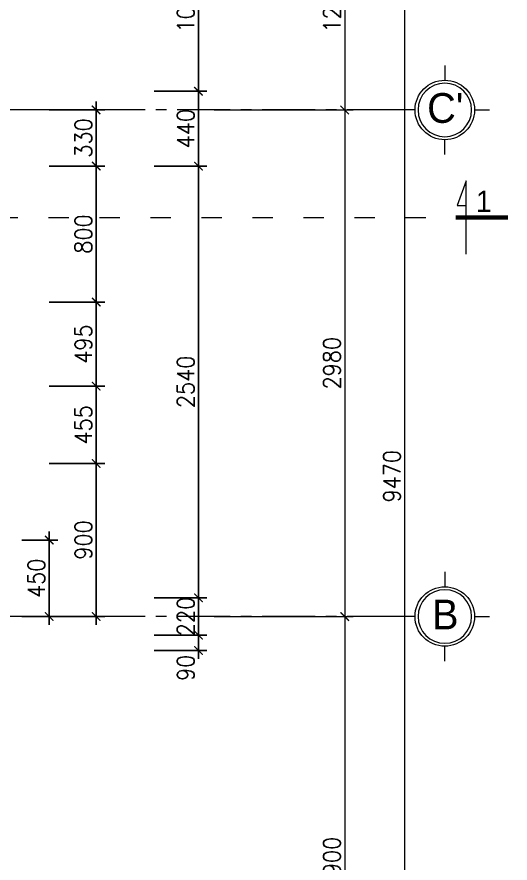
# Model space of a CAD drawing. Header units: millimetres. Extents: x -529782 to -142003, y -492574 to -273331.
# Drawn here: x -211002 to -208100, y -366462 to -361484 of the extents above; entities that cross this region are included whole.
import ezdxf
from ezdxf.enums import TextEntityAlignment as Align

# ---------------------------------------------------------------- set-up
doc = ezdxf.new("R2010")
doc.units = ezdxf.units.MM
doc.header["$LTSCALE"] = 500
doc.header["$MEASUREMENT"] = 0
doc.header["$PDMODE"] = 3
doc.linetypes.add('ACAD_ISO03W100', pattern=[30, 12, -18])
doc.linetypes.add('CENTER', pattern=[2, 1.25, -0.25, 0.25, -0.25])
doc.layers.get('0').update_dxf_attribs({"linetype": 'CONTINUOUS', "lineweight": 13})
doc.layers.get('Defpoints').update_dxf_attribs({"color": 255, "linetype": 'CONTINUOUS', "lineweight": 13})
for name, color, linetype, lineweight in [('1.cat 30', 30, 'CONTINUOUS', 35), ('2.thay 145', 145, 'CONTINUOUS', 18), ('3.manh 08', 8, 'CONTINUOUS', 9), ('4.dim 08', 8, 'CONTINUOUS', 13), ('7.tim 67', 67, 'CENTER', 9), ('9.text \xad white', 7, 'CONTINUOUS', 15)]:
    doc.layers.add(name, color=color, linetype=linetype, lineweight=lineweight)
doc.styles.add('CA.JSC1', font='')
doc.styles.get("Standard").update_dxf_attribs({"font": 'txt.shx', "width": 0.9})
doc.styles.add('VnAvantH', font='')
doc.styles.get('CA.JSC1').set_extended_font_data('.VnAvantH')
doc.styles.get('VnAvantH').set_extended_font_data('.VnAvantH')
doc.dimstyles.new('CA 50', dxfattribs={"dimscale": 0, "dimtxt": 100, "dimasz": 50, "dimexe": 50, "dimexo": 0, "dimgap": 25, "dimtad": 1, "dimdec": 0, "dimzin": 0, "dimdsep": 46, "dimtxsty": 'Standard', "dimblk": 'ARCHTICK', "dimcen": 0.09, "dimdle": 50, "dimclrd": 256, "dimclre": 256, "dimclrt": 7, "dimadec": 0, "dimazin": 0, "dimtfac": 1, "dimtdec": 0, "dimtix": 1, "dimtmove": 2, "dimatfit": 3, "dimldrblk": 'DOT', "dimfxl": 1, "dimtolj": 1, "dimtzin": 0, "dimarcsym": 0})

# ---------------------------------------------------------------- blocks, each defined once
blk = doc.blocks.new('A$C41BA5761')
at = {"layer": '2.thay 145'}
blk.add_lwpolyline([(839.9994073519047, 524.9998310285737, -3898660.642287513), (839.9994073521084, 525.0001542164828, 1.154242490888426e-06), (839.9994073524431, 524.9999926225864, 1.154242490888426e-06)], format="xyb", dxfattribs=at)
at = {"layer": '3.manh 08'}
for p, q in [((524.9994049160159, 1050.000159478077), (524.9994049160159, 875.0001713204256)), ((174.9994048396911, 525.0001523148676), (-0.000583361616008915, 525.0001523148676)), ((874.9994049923262, 525.0001523148676), (1049.999393193633, 525.0001523148676)), ((524.9994049160159, 0.0001831847475841641), (524.9994049160159, 175.000171342399))]:
    blk.add_line(p, q, dxfattribs=at)
blk.add_arc((524.9994049160159, 525.0001713313977), 349.9999999890093, 359.9999968883953, 359.9999381014106, dxfattribs=at)
blk = doc.blocks.new('_ArchTick')
at = {"color": 1, "linetype": 'ByBlock', "const_width": 0.150000081}
blk.add_lwpolyline([(-0.5000002699998731, -0.5000002699998731), (0.5000002699998731, 0.5000002699998731)], dxfattribs=at)
blk = doc.blocks.new('*D648')
at = {"layer": '7.tim 67', "linetype": 'Continuous', "lineweight": -2, "transparency": 16777216}
for p, q in [((12227.99999999994, -60.00000000000021), (12227.99999999994, -1379.999999999942)), ((11460.49999999994, -110), (12277.99999999994, -110.0000000000002)), ((11460.49999999994, -1329.999999999942), (12277.99999999994, -1329.999999999942))]:
    blk.add_line(p, q, dxfattribs=at)
at = {"layer": 'Defpoints', "color": 0, "linetype": 'Continuous', "transparency": 16777216}
for p in [(11460.49999999994, -110), (11460.49999999994, -1329.999999999942), (12227.99999999994, -1329.999999999942)]:
    blk.add_point(p, dxfattribs=at)
at = {"layer": '7.tim 67', "linetype": 'Continuous', "lineweight": -2, "transparency": 16777216, "xscale": 50, "yscale": 50, "zscale": 50}
for p, rotation in [((12227.99999999994, -110.0000000000002), 90), ((12227.99999999994, -1329.999999999942), 270)]:
    blk.add_blockref('_ArchTick', p, dxfattribs=dict(at, rotation=rotation))
at = {"layer": '7.tim 67', "color": 7, "linetype": 'Continuous', "transparency": 16777216, "insert": (12152.99999999994, -719.9999999999692), "char_height": 100, "attachment_point": 5, "rotation": 90}
blk.add_mtext('\\A1;1220', dxfattribs=at)
blk = doc.blocks.new('_DOT')
at = {"color": 1, "linetype": 'ByBlock'}
blk.add_line((-0.5, 0), (-1, 0), dxfattribs=at)
at = {"color": 1, "linetype": 'ByBlock', "const_width": 0.5}
blk.add_lwpolyline([(-0.25, 0, 1), (0.25, 0, 1)], format="xyb", close=True, dxfattribs=at)
blk = doc.blocks.new('*D649')
at = {"layer": '7.tim 67', "linetype": 'Continuous', "lineweight": -2, "transparency": 16777216}
for p, q in [((12227.99999999994, -1279.999999999942), (12227.99999999994, -4360)), ((11460.49999999994, -1329.999999999942), (12277.99999999994, -1329.999999999942)), ((11460.49999999994, -4310), (12277.99999999994, -4310))]:
    blk.add_line(p, q, dxfattribs=at)
at = {"layer": 'Defpoints', "color": 0, "linetype": 'Continuous', "transparency": 16777216}
for p in [(11460.49999999994, -1329.999999999942), (11460.49999999994, -4310), (12227.99999999994, -4310)]:
    blk.add_point(p, dxfattribs=at)
at = {"layer": '7.tim 67', "linetype": 'Continuous', "lineweight": -2, "transparency": 16777216, "xscale": 50, "yscale": 50, "zscale": 50}
for p, rotation in [((12227.99999999994, -1329.999999999942), 90), ((12227.99999999994, -4310), 270)]:
    blk.add_blockref('_ArchTick', p, dxfattribs=dict(at, rotation=rotation))
at = {"layer": '7.tim 67', "color": 7, "linetype": 'Continuous', "transparency": 16777216, "insert": (12152.99999999994, -2819.999999999969), "char_height": 100, "attachment_point": 5, "rotation": 90}
blk.add_mtext('\\A1;2980', dxfattribs=at)
blk = doc.blocks.new('*D650')
at = {"layer": '7.tim 67', "linetype": 'Continuous', "lineweight": -2, "transparency": 16777216}
for p, q in [((12227.99999999994, -4260), (12227.99999999994, -7259.999999999942)), ((11460.49999999994, -4310), (12277.99999999994, -4310)), ((11460.49999999994, -7209.999999999942), (12277.99999999994, -7209.999999999942))]:
    blk.add_line(p, q, dxfattribs=at)
at = {"layer": 'Defpoints', "color": 0, "linetype": 'Continuous', "transparency": 16777216}
for p in [(11460.49999999994, -4310), (11460.49999999994, -7209.999999999942), (12227.99999999994, -7209.999999999942)]:
    blk.add_point(p, dxfattribs=at)
at = {"layer": '7.tim 67', "linetype": 'Continuous', "lineweight": -2, "transparency": 16777216, "xscale": 50, "yscale": 50, "zscale": 50}
for p, rotation in [((12227.99999999994, -4310), 90), ((12227.99999999994, -7209.999999999942), 270)]:
    blk.add_blockref('_ArchTick', p, dxfattribs=dict(at, rotation=rotation))
at = {"layer": '7.tim 67', "color": 7, "linetype": 'Continuous', "transparency": 16777216, "insert": (12152.99999999994, -5759.999999999969), "char_height": 100, "attachment_point": 5, "rotation": 90}
blk.add_mtext('\\A1;2900', dxfattribs=at)
blk = doc.blocks.new('*D652')
at = {"layer": '7.tim 67', "linetype": 'Continuous', "lineweight": -2, "transparency": 16777216}
for p, q in [((12580.49999999994, 1300.000000000058), (12580.49999999994, -8269.999999999885)), ((11460.49999999994, 1250.000000000058), (12630.49999999994, 1250.000000000058)), ((11460.49999999994, -8219.999999999884), (12630.49999999994, -8219.999999999885))]:
    blk.add_line(p, q, dxfattribs=at)
at = {"layer": 'Defpoints', "color": 0, "linetype": 'Continuous', "transparency": 16777216}
for p in [(11460.49999999994, 1250.000000000058), (11460.49999999994, -8219.999999999884), (12580.49999999994, -8219.999999999885)]:
    blk.add_point(p, dxfattribs=at)
at = {"layer": '7.tim 67', "linetype": 'Continuous', "lineweight": -2, "transparency": 16777216, "xscale": 50, "yscale": 50, "zscale": 50}
for p, rotation in [((12580.49999999994, 1250.000000000058), 90), ((12580.49999999994, -8219.999999999885), 270)]:
    blk.add_blockref('_ArchTick', p, dxfattribs=dict(at, rotation=rotation))
at = {"layer": '7.tim 67', "color": 7, "linetype": 'Continuous', "transparency": 16777216, "insert": (12505.49999999994, -3484.999999999911), "char_height": 100, "attachment_point": 5, "rotation": 90}
blk.add_mtext('\\A1;9470', dxfattribs=at)
blk = doc.blocks.new('*D487')
at = {"layer": '4.dim 08', "lineweight": -2, "transparency": 16777216}
for p, q in [((-209933.9826594838, -360870.9999999998), (-209933.9826594838, -361970.9999999998)), ((-210193.7631743993, -360920.9999999998), (-209883.9826594838, -360920.9999999998)), ((-210193.7631743993, -361920.9999999998), (-209883.9826594838, -361920.9999999998))]:
    blk.add_line(p, q, dxfattribs=at)
at = {"layer": 'Defpoints', "color": 0, "transparency": 16777216}
for p in [(-210193.7631743993, -360920.9999999998), (-210193.7631743993, -361920.9999999998), (-209933.9826594838, -361920.9999999998)]:
    blk.add_point(p, dxfattribs=at)
at = {"layer": '4.dim 08', "lineweight": -2, "transparency": 16777216, "xscale": 50, "yscale": 50, "zscale": 50}
for p, rotation in [((-209933.9826594838, -360920.9999999998), 90), ((-209933.9826594838, -361920.9999999998), 270)]:
    blk.add_blockref('_ArchTick', p, dxfattribs=dict(at, rotation=rotation))
at = {"layer": '4.dim 08', "color": 7, "transparency": 16777216, "insert": (-210008.9826594837, -361420.9999999998), "char_height": 100, "attachment_point": 5, "rotation": 90}
blk.add_mtext('\\A1;1000', dxfattribs=at)
blk = doc.blocks.new('*D488')
at = {"layer": '4.dim 08', "lineweight": -2, "transparency": 16777216}
for p, q in [((-209933.9826594838, -361870.9999999998), (-209933.9826594838, -362410.9999999998)), ((-210193.7631743993, -361920.9999999998), (-209883.9826594838, -361920.9999999998)), ((-210193.7631743993, -362360.9999999998), (-209883.9826594838, -362360.9999999998))]:
    blk.add_line(p, q, dxfattribs=at)
at = {"layer": 'Defpoints', "color": 0, "transparency": 16777216}
for p in [(-210193.7631743993, -361920.9999999998), (-210193.7631743993, -362360.9999999998), (-209933.9826594838, -362360.9999999998)]:
    blk.add_point(p, dxfattribs=at)
at = {"layer": '4.dim 08', "lineweight": -2, "transparency": 16777216, "xscale": 50, "yscale": 50, "zscale": 50}
for p, rotation in [((-209933.9826594838, -361920.9999999998), 90), ((-209933.9826594838, -362360.9999999998), 270)]:
    blk.add_blockref('_ArchTick', p, dxfattribs=dict(at, rotation=rotation))
at = {"layer": '4.dim 08', "color": 7, "transparency": 16777216, "insert": (-210008.9826594837, -362140.9999999999), "char_height": 100, "attachment_point": 5, "rotation": 90}
blk.add_mtext('\\A1;440', dxfattribs=at)
blk = doc.blocks.new('*D489')
at = {"layer": '4.dim 08', "lineweight": -2, "transparency": 16777216}
for p, q in [((-209933.9826594838, -362310.9999999998), (-209933.9826594838, -364950.9999999998)), ((-210193.7631743993, -362360.9999999998), (-209883.9826594838, -362360.9999999998)), ((-210193.7631743993, -364900.9999999998), (-209883.9826594838, -364900.9999999998))]:
    blk.add_line(p, q, dxfattribs=at)
at = {"layer": 'Defpoints', "color": 0, "transparency": 16777216}
for p in [(-210193.7631743993, -362360.9999999998), (-210193.7631743993, -364900.9999999998), (-209933.9826594838, -364900.9999999998)]:
    blk.add_point(p, dxfattribs=at)
at = {"layer": '4.dim 08', "lineweight": -2, "transparency": 16777216, "xscale": 50, "yscale": 50, "zscale": 50}
for p, rotation in [((-209933.9826594838, -362360.9999999998), 90), ((-209933.9826594838, -364900.9999999998), 270)]:
    blk.add_blockref('_ArchTick', p, dxfattribs=dict(at, rotation=rotation))
at = {"layer": '4.dim 08', "color": 7, "transparency": 16777216, "insert": (-210008.9826594837, -363630.9999999999), "char_height": 100, "attachment_point": 5, "rotation": 90}
blk.add_mtext('\\A1;2540', dxfattribs=at)
blk = doc.blocks.new('*D490')
at = {"layer": '4.dim 08', "lineweight": -2, "transparency": 16777216}
for p, q in [((-209933.9826594838, -364900.9999999998), (-209933.9826594838, -364850.9999999998)), ((-210193.7631743993, -364900.9999999998), (-209883.9826594838, -364900.9999999998)), ((-209933.9826594838, -364900.9999999998), (-209933.9826594838, -365120.9999999997)), ((-210193.7631743993, -365120.9999999997), (-209883.9826594838, -365120.9999999997)), ((-209933.9826594838, -365120.9999999997), (-209933.9826594838, -365170.9999999997))]:
    blk.add_line(p, q, dxfattribs=at)
at = {"layer": 'Defpoints', "color": 0, "transparency": 16777216}
for p in [(-210193.7631743993, -364900.9999999998), (-210193.7631743993, -365120.9999999997), (-209933.9826594838, -365120.9999999997)]:
    blk.add_point(p, dxfattribs=at)
at = {"layer": '4.dim 08', "lineweight": -2, "transparency": 16777216, "xscale": 50, "yscale": 50, "zscale": 50}
for p, rotation in [((-209933.9826594838, -364900.9999999998), 270), ((-209933.9826594838, -365120.9999999997), 90)]:
    blk.add_blockref('_ArchTick', p, dxfattribs=dict(at, rotation=rotation))
at = {"layer": '4.dim 08', "color": 7, "transparency": 16777216, "insert": (-210008.9826594837, -365010.9999999998), "char_height": 100, "attachment_point": 5, "rotation": 90}
blk.add_mtext('\\A1;220', dxfattribs=at)
blk = doc.blocks.new('*D491')
at = {"layer": '4.dim 08', "lineweight": -2, "transparency": 16777216}
for p, q in [((-209933.9826594838, -365070.9999999997), (-209933.9826594838, -365260.9999999999)), ((-210193.7631743993, -365120.9999999997), (-209883.9826594838, -365120.9999999997)), ((-210193.7631743993, -365210.9999999999), (-209883.9826594838, -365210.9999999999))]:
    blk.add_line(p, q, dxfattribs=at)
at = {"layer": 'Defpoints', "color": 0, "transparency": 16777216}
for p in [(-210193.7631743993, -365120.9999999997), (-210193.7631743993, -365210.9999999999), (-209933.9826594838, -365210.9999999999)]:
    blk.add_point(p, dxfattribs=at)
at = {"layer": '4.dim 08', "lineweight": -2, "transparency": 16777216, "xscale": 50, "yscale": 50, "zscale": 50}
for p, rotation in [((-209933.9826594838, -365120.9999999997), 90), ((-209933.9826594838, -365210.9999999999), 270)]:
    blk.add_blockref('_ArchTick', p, dxfattribs=dict(at, rotation=rotation))
at = {"layer": '4.dim 08', "color": 7, "transparency": 16777216, "insert": (-210008.9826594837, -365313.0139648094), "char_height": 100, "attachment_point": 5, "rotation": 90}
blk.add_mtext('\\A1;90', dxfattribs=at)
blk = doc.blocks.new('*D586')
at = {"layer": '4.dim 08', "lineweight": -2, "transparency": 16777216}
for p, q in [((-210535.9153566358, -365060.9999999998), (-210535.9153566358, -364060.9999999997)), ((-210812.3549212224, -364110.9999999997), (-210485.9153566358, -364110.9999999997)), ((-210812.3549212224, -365010.9999999998), (-210485.9153566358, -365010.9999999998))]:
    blk.add_line(p, q, dxfattribs=at)
at = {"layer": 'Defpoints', "color": 0, "transparency": 16777216}
for p in [(-210812.3549212224, -364110.9999999997), (-210535.9153566358, -364110.9999999997), (-210812.3549212224, -365010.9999999998)]:
    blk.add_point(p, dxfattribs=at)
at = {"layer": '4.dim 08', "lineweight": -2, "transparency": 16777216, "xscale": 50, "yscale": 50, "zscale": 50}
for p, rotation in [((-210535.9153566358, -364110.9999999997), 90), ((-210535.9153566358, -365010.9999999998), 270)]:
    blk.add_blockref('_ArchTick', p, dxfattribs=dict(at, rotation=rotation))
at = {"layer": '4.dim 08', "color": 7, "transparency": 16777216, "insert": (-210610.9153566358, -364560.9999999998), "char_height": 100, "attachment_point": 5, "rotation": 90}
blk.add_mtext('\\A1;900', dxfattribs=at)
blk = doc.blocks.new('*D587')
at = {"layer": '4.dim 08', "lineweight": -2, "transparency": 16777216}
for p, q in [((-210535.9153566358, -364160.9999999997), (-210535.9153566358, -363605.9999999997)), ((-210812.3549212224, -363655.9999999997), (-210485.9153566358, -363655.9999999997)), ((-210812.3549212224, -364110.9999999997), (-210485.9153566358, -364110.9999999997))]:
    blk.add_line(p, q, dxfattribs=at)
at = {"layer": 'Defpoints', "color": 0, "transparency": 16777216}
for p in [(-210812.3549212224, -363655.9999999997), (-210535.9153566358, -363655.9999999997), (-210812.3549212224, -364110.9999999997)]:
    blk.add_point(p, dxfattribs=at)
at = {"layer": '4.dim 08', "lineweight": -2, "transparency": 16777216, "xscale": 50, "yscale": 50, "zscale": 50}
for p, rotation in [((-210535.9153566358, -363655.9999999997), 90), ((-210535.9153566358, -364110.9999999997), 270)]:
    blk.add_blockref('_ArchTick', p, dxfattribs=dict(at, rotation=rotation))
at = {"layer": '4.dim 08', "color": 7, "transparency": 16777216, "insert": (-210610.9153566358, -363883.4999999998), "char_height": 100, "attachment_point": 5, "rotation": 90}
blk.add_mtext('\\A1;455', dxfattribs=at)
blk = doc.blocks.new('*D588')
at = {"layer": '4.dim 08', "lineweight": -2, "transparency": 16777216}
for p, q in [((-210535.9153566358, -363705.9999999997), (-210535.9153566358, -363110.9999999998)), ((-210812.3549212224, -363160.9999999998), (-210485.9153566358, -363160.9999999998)), ((-210812.3549212224, -363655.9999999997), (-210485.9153566358, -363655.9999999997))]:
    blk.add_line(p, q, dxfattribs=at)
at = {"layer": 'Defpoints', "color": 0, "transparency": 16777216}
for p in [(-210812.3549212224, -363160.9999999998), (-210535.9153566358, -363160.9999999998), (-210812.3549212224, -363655.9999999997)]:
    blk.add_point(p, dxfattribs=at)
at = {"layer": '4.dim 08', "lineweight": -2, "transparency": 16777216, "xscale": 50, "yscale": 50, "zscale": 50}
for p, rotation in [((-210535.9153566358, -363160.9999999998), 90), ((-210535.9153566358, -363655.9999999997), 270)]:
    blk.add_blockref('_ArchTick', p, dxfattribs=dict(at, rotation=rotation))
at = {"layer": '4.dim 08', "color": 7, "transparency": 16777216, "insert": (-210610.9153566358, -363408.4999999998), "char_height": 100, "attachment_point": 5, "rotation": 90}
blk.add_mtext('\\A1;495', dxfattribs=at)
blk = doc.blocks.new('*D589')
at = {"layer": '4.dim 08', "lineweight": -2, "transparency": 16777216}
for p, q in [((-210535.9153566358, -363210.9999999998), (-210535.9153566358, -362310.9999999998)), ((-210812.3549212224, -362360.9999999998), (-210485.9153566358, -362360.9999999998)), ((-210812.3549212224, -363160.9999999998), (-210485.9153566358, -363160.9999999998))]:
    blk.add_line(p, q, dxfattribs=at)
at = {"layer": 'Defpoints', "color": 0, "transparency": 16777216}
for p in [(-210812.3549212224, -362360.9999999998), (-210535.9153566358, -362360.9999999998), (-210812.3549212224, -363160.9999999998)]:
    blk.add_point(p, dxfattribs=at)
at = {"layer": '4.dim 08', "lineweight": -2, "transparency": 16777216, "xscale": 50, "yscale": 50, "zscale": 50}
for p, rotation in [((-210535.9153566358, -362360.9999999998), 90), ((-210535.9153566358, -363160.9999999998), 270)]:
    blk.add_blockref('_ArchTick', p, dxfattribs=dict(at, rotation=rotation))
at = {"layer": '4.dim 08', "color": 7, "transparency": 16777216, "insert": (-210610.9153566358, -362760.9999999999), "char_height": 100, "attachment_point": 5, "rotation": 90}
blk.add_mtext('\\A1;800', dxfattribs=at)
blk = doc.blocks.new('*D590')
at = {"layer": '4.dim 08', "lineweight": -2, "transparency": 16777216}
for p, q in [((-210535.9153566358, -362410.9999999998), (-210535.9153566358, -361980.9999999998)), ((-210812.3549212224, -362030.9999999998), (-210485.9153566358, -362030.9999999998)), ((-210812.3549212224, -362360.9999999998), (-210485.9153566358, -362360.9999999998))]:
    blk.add_line(p, q, dxfattribs=at)
at = {"layer": 'Defpoints', "color": 0, "transparency": 16777216}
for p in [(-210812.3549212224, -362030.9999999998), (-210535.9153566358, -362030.9999999998), (-210812.3549212224, -362360.9999999998)]:
    blk.add_point(p, dxfattribs=at)
at = {"layer": '4.dim 08', "lineweight": -2, "transparency": 16777216, "xscale": 50, "yscale": 50, "zscale": 50}
for p, rotation in [((-210535.9153566358, -362030.9999999998), 90), ((-210535.9153566358, -362360.9999999998), 270)]:
    blk.add_blockref('_ArchTick', p, dxfattribs=dict(at, rotation=rotation))
at = {"layer": '4.dim 08', "color": 7, "transparency": 16777216, "insert": (-210610.9153566358, -362195.9999999999), "char_height": 100, "attachment_point": 5, "rotation": 90}
blk.add_mtext('\\A1;330', dxfattribs=at)
blk = doc.blocks.new('*D593')
at = {"layer": '4.dim 08', "lineweight": -2, "transparency": 16777216}
for p, q in [((-210812.1992614975, -365060.9999999998), (-210812.1992614975, -364511.4528133495)), ((-210973.0978009349, -364561.4528133495), (-210762.1992614975, -364561.4528133495)), ((-210973.0978009349, -365010.9999999998), (-210762.1992614975, -365010.9999999998))]:
    blk.add_line(p, q, dxfattribs=at)
at = {"layer": 'Defpoints', "color": 0, "transparency": 16777216}
for p in [(-210973.0978009349, -364561.4528133495), (-210812.1992614975, -364561.4528133495), (-210973.0978009349, -365010.9999999998)]:
    blk.add_point(p, dxfattribs=at)
at = {"layer": '4.dim 08', "lineweight": -2, "transparency": 16777216, "xscale": 50, "yscale": 50, "zscale": 50}
for p, rotation in [((-210812.1992614975, -364561.4528133495), 90), ((-210812.1992614975, -365010.9999999998), 270)]:
    blk.add_blockref('_ArchTick', p, dxfattribs=dict(at, rotation=rotation))
at = {"layer": '4.dim 08', "color": 7, "transparency": 16777216, "insert": (-210887.1992614974, -364786.2264066747), "char_height": 100, "attachment_point": 5, "rotation": 90}
blk.add_mtext('\\A1;450', dxfattribs=at)
blk = doc.blocks.new('vet cat')
at = {"layer": '1.cat 30', "const_width": 50}
blk.add_lwpolyline([(-82591.75442858087, -188552.374450662), (-81976.3102295734, -188552.374450662)], dxfattribs=at)
at = {"layer": '2.thay 145'}
blk.add_line((-82573.9127453561, -188410.7276975132), (-82468.66558877937, -188410.7276975132), dxfattribs=at)
blk.add_lwpolyline([(-82468.66558877937, -188983.1853899672), (-82468.66558877937, -188121.5635113568), (-82573.9127453561, -188410.7276975132)], dxfattribs=at)
blk = doc.blocks.new('sdfdggh')
at = {"layer": '7.tim 67', "ltscale": 0.5}
for p, q in [((12554.49999999994, -1329.999999999942), (8221.499999999942, -1329.999999999942)), ((12554.49999999994, -4310), (-2632.000000000058, -4310))]:
    blk.add_line(p, q, dxfattribs=at)
at = {"layer": '2.thay 145', "xscale": 0.5, "yscale": 0.5, "zscale": 0.5}
for p in [(12554.50029168074, -1592.50007615739), (12554.50029168074, -4572.500076157448)]:
    blk.add_blockref('A$C41BA5761', p, dxfattribs=at)
at = {"layer": '9.text \xad white', "style": 'CA.JSC1'}
for s, p in [("c'", (12819.75031066133, -1318.250054277421)), ('b', (12819.75031066133, -4298.25005427748))]:
    blk.add_text(s, height=174.9999882000658, dxfattribs=at).set_placement(p, align=Align.MIDDLE)
at = {"layer": '7.tim 67', "color": 9, "linetype": 'Continuous'}
for base, p1, p2, picture, middle in [((12580.49999999994, -8219.999999999885), (11460.49999999994, 1250.000000000058), (11460.49999999994, -8219.999999999884), '*D652', (12505.49999999994, -3484.999999999911)), ((12227.99999999994, -1329.999999999942), (11460.49999999994, -110), (11460.49999999994, -1329.999999999942), '*D648', (12152.99999999994, -719.9999999999692)), ((12227.99999999994, -4310), (11460.49999999994, -1329.999999999942), (11460.49999999994, -4310), '*D649', (12152.99999999994, -2819.999999999969)), ((12227.99999999994, -7209.999999999942), (11460.49999999994, -4310), (11460.49999999994, -7209.999999999942), '*D650', (12152.99999999994, -5759.999999999969))]:
    dim = blk.add_linear_dim(base=base, p1=p1, p2=p2, angle=90, dimstyle='CA 50', override={"dimscale": 1}, dxfattribs=at)
    dim.commit()
    dim.dimension.update_dxf_attribs({"geometry": picture, "text_midpoint": middle})

msp = doc.modelspace()

# ---------------------------------------------------------------- linework, layer by layer
at = {"layer": '2.thay 145', "color": 1, "linetype": 'ACAD_ISO03W100', "ltscale": 0.02}
msp.add_lwpolyline([(-224036.6779189494, -361689.1468430932), (-215016.3389388106, -361689.1468430932), (-215016.3389388106, -362663.9849176791), (-208420.5392582135, -362663.9849176791)], dxfattribs=at)

# ---------------------------------------------------------------- block references
at = {"layer": '1.cat 30', "xscale": 0.5, "yscale": 0.5, "zscale": 0.5}
msp.add_blockref('vet cat', (-167124.662043923, -268387.7976923481), dxfattribs=at)
at = {"layer": '4.dim 08', "color": 251}
msp.add_blockref('sdfdggh', (-221301.4537180977, -360700.9999999998), dxfattribs=at)

# ---------------------------------------------------------------- texts
at = {"layer": '9.text \xad white', "style": 'VnAvantH'}
msp.add_text('1', height=124.999999999455, dxfattribs=at).set_placement((-208301.9303258423, -362630.7688519602))

# ---------------------------------------------------------------- dimensions: what is measured, and where the dimension line sits
at = {"layer": '4.dim 08'}
for base, p1, p2, picture, middle in [((-209933.9826594838, -361920.9999999998), (-210193.7631743993, -360920.9999999998), (-210193.7631743993, -361920.9999999998), '*D487', (-210008.9826594837, -361420.9999999998)), ((-209933.9826594838, -362360.9999999998), (-210193.7631743993, -361920.9999999998), (-210193.7631743993, -362360.9999999998), '*D488', (-210008.9826594837, -362140.9999999999)), ((-210535.9153566358, -362030.9999999998), (-210812.3549212224, -362360.9999999998), (-210812.3549212224, -362030.9999999998), '*D590', (-210610.9153566358, -362195.9999999999)), ((-210535.9153566358, -362360.9999999998), (-210812.3549212224, -363160.9999999998), (-210812.3549212224, -362360.9999999998), '*D589', (-210610.9153566358, -362760.9999999999)), ((-209933.9826594838, -364900.9999999998), (-210193.7631743993, -362360.9999999998), (-210193.7631743993, -364900.9999999998), '*D489', (-210008.9826594837, -363630.9999999999)), ((-210535.9153566358, -363160.9999999998), (-210812.3549212224, -363655.9999999997), (-210812.3549212224, -363160.9999999998), '*D588', (-210610.9153566358, -363408.4999999998)), ((-210535.9153566358, -363655.9999999997), (-210812.3549212224, -364110.9999999997), (-210812.3549212224, -363655.9999999997), '*D587', (-210610.9153566358, -363883.4999999998)), ((-210535.9153566358, -364110.9999999997), (-210812.3549212224, -365010.9999999998), (-210812.3549212224, -364110.9999999997), '*D586', (-210610.9153566358, -364560.9999999998)), ((-210812.1992614975, -364561.4528133495), (-210973.0978009349, -365010.9999999998), (-210973.0978009349, -364561.4528133495), '*D593', (-210887.1992614974, -364786.2264066747)), ((-209933.9826594838, -365120.9999999997), (-210193.7631743993, -364900.9999999998), (-210193.7631743993, -365120.9999999997), '*D490', (-210008.9826594837, -365010.9999999998))]:
    dim = msp.add_linear_dim(base=base, p1=p1, p2=p2, angle=90, dimstyle='CA 50', override={"dimscale": 1}, dxfattribs=at)
    dim.commit()
    dim.dimension.update_dxf_attribs({"geometry": picture, "text_midpoint": middle})
dim = msp.add_linear_dim(base=(-209933.9826594838, -365210.9999999999), p1=(-210193.7631743993, -365120.9999999997), p2=(-210193.7631743993, -365210.9999999999), angle=90, dimstyle='CA 50', override={"dimscale": 1}, dxfattribs=at)
dim.commit()
dim.dimension.update_dxf_attribs({"geometry": '*D491', "text_midpoint": (-210008.9826594837, -365313.0139648094), "dimtype": 160})

doc.saveas('drawing.dxf')
